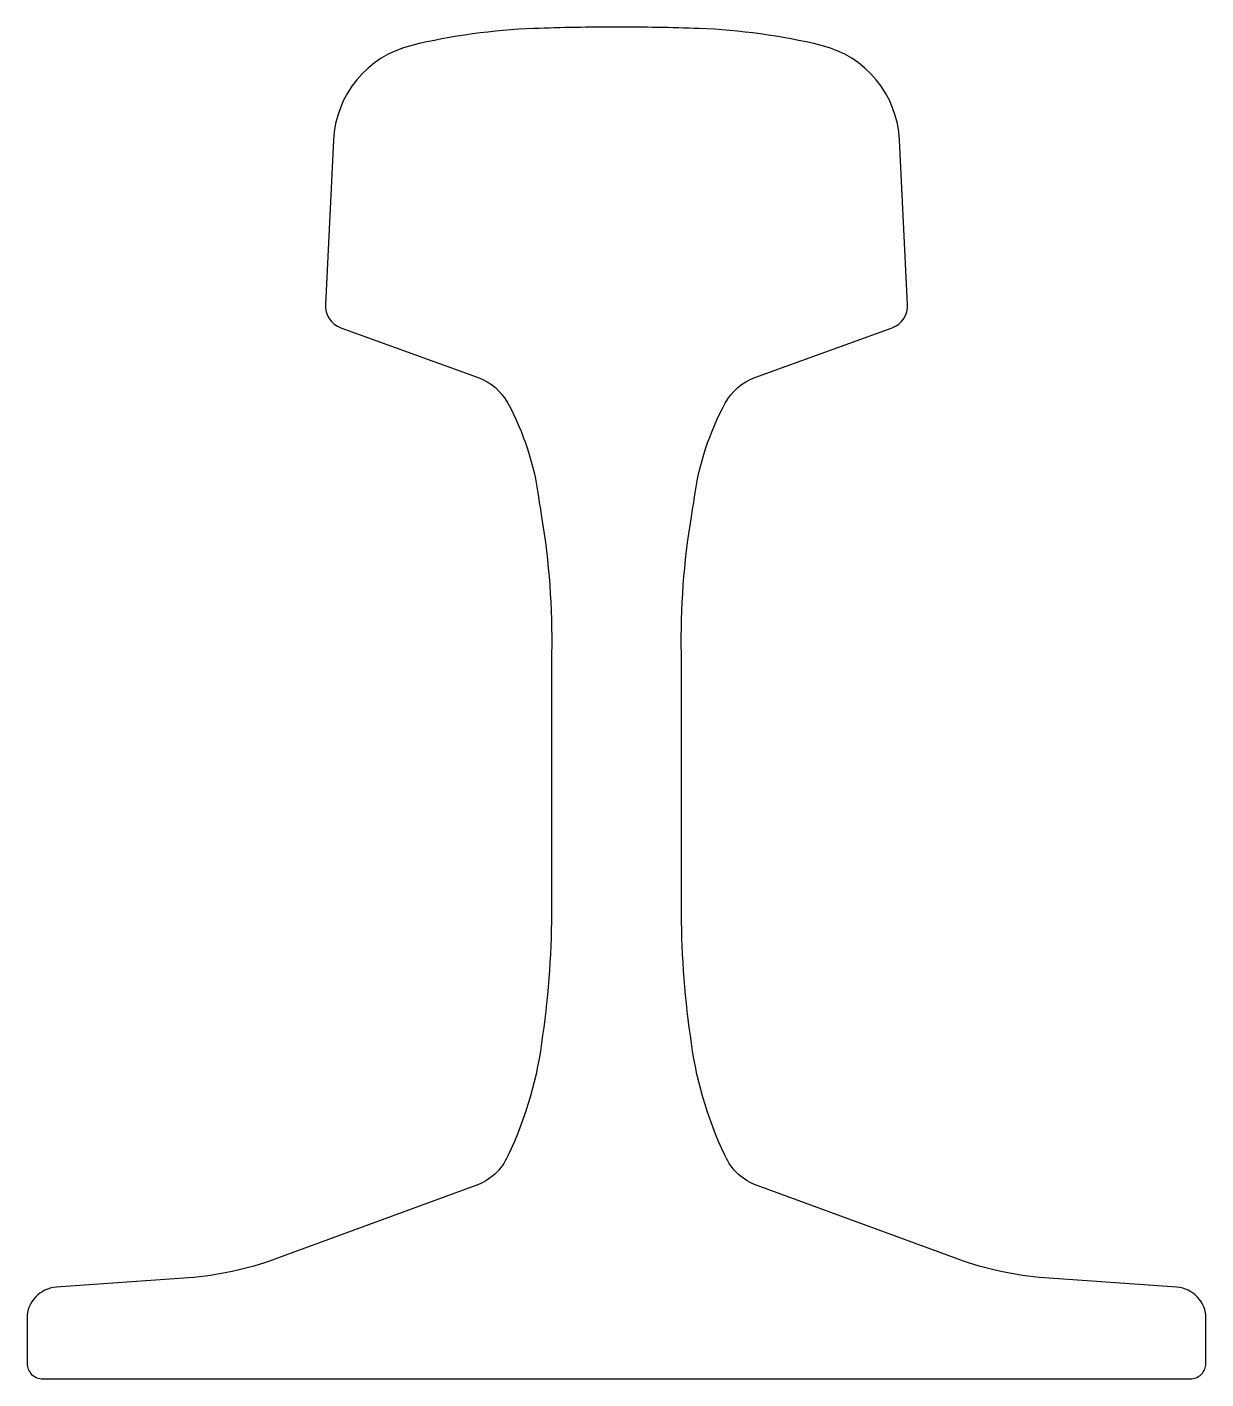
# Model space of a CAD drawing. Header units: metres. Extents: x -0.067 to 0.067, y -0.155 to 0.
import ezdxf

# ---------------------------------------------------------------- set-up
doc = ezdxf.new("R2010")
doc.units = ezdxf.units.M
doc.layers.add('3D_RustenSkinne_XS_ColBrownS', color=37, linetype='Continuous')

msp = doc.modelspace()

# ---------------------------------------------------------------- linework, layer by layer
at = {"layer": '3D_RustenSkinne_XS_ColBrownS'}
msp.add_lwpolyline([(0.06558, -0.15451, 0.414214), (0.06738, -0.15272), (0.06738, -0.14761, 0.393479), (0.06404, -0.14403), (0.04893, -0.14295, -0.070618), (0.03906, -0.14082), (0.0161, -0.13241, -0.204143), (0.01242, -0.12902, -0.08183), (0.00845, -0.11526, -0.034618), (0.00742, -0.10039), (0.00742, -0.07164, -0.044886), (0.00856, -0.05599, 0.003018), (0.00892, -0.05373, -0.090653), (0.01244, -0.04298, -0.183232), (0.01581, -0.04007), (0.03151, -0.03437, 0.329109), (0.03328, -0.0317), (0.03235, -0.01294, 0.334355), (0.02341, -0.0021, 0.049202), (0.00944, -0.00017, 0.008752), (0.00001, 0, 0.008752), (-0.00943, -0.00017, 0.049202), (-0.0234, -0.0021, 0.334355), (-0.03234, -0.01294), (-0.03327, -0.0317, 0.329109), (-0.0315, -0.03437), (-0.0158, -0.04007, -0.183232), (-0.01242, -0.04298, -0.090653), (-0.00891, -0.05373, 0.003018), (-0.00855, -0.05599, -0.044886), (-0.00741, -0.07164), (-0.00741, -0.10039, -0.034618), (-0.00844, -0.11526, -0.08183), (-0.01241, -0.12902, -0.204143), (-0.01609, -0.13241), (-0.03905, -0.14082, -0.070618), (-0.04892, -0.14295), (-0.06403, -0.14403, 0.393479), (-0.06737, -0.14761), (-0.06737, -0.15272, 0.414214), (-0.06557, -0.15451)], format="xyb", close=True, dxfattribs=at)

doc.saveas('drawing.dxf')
